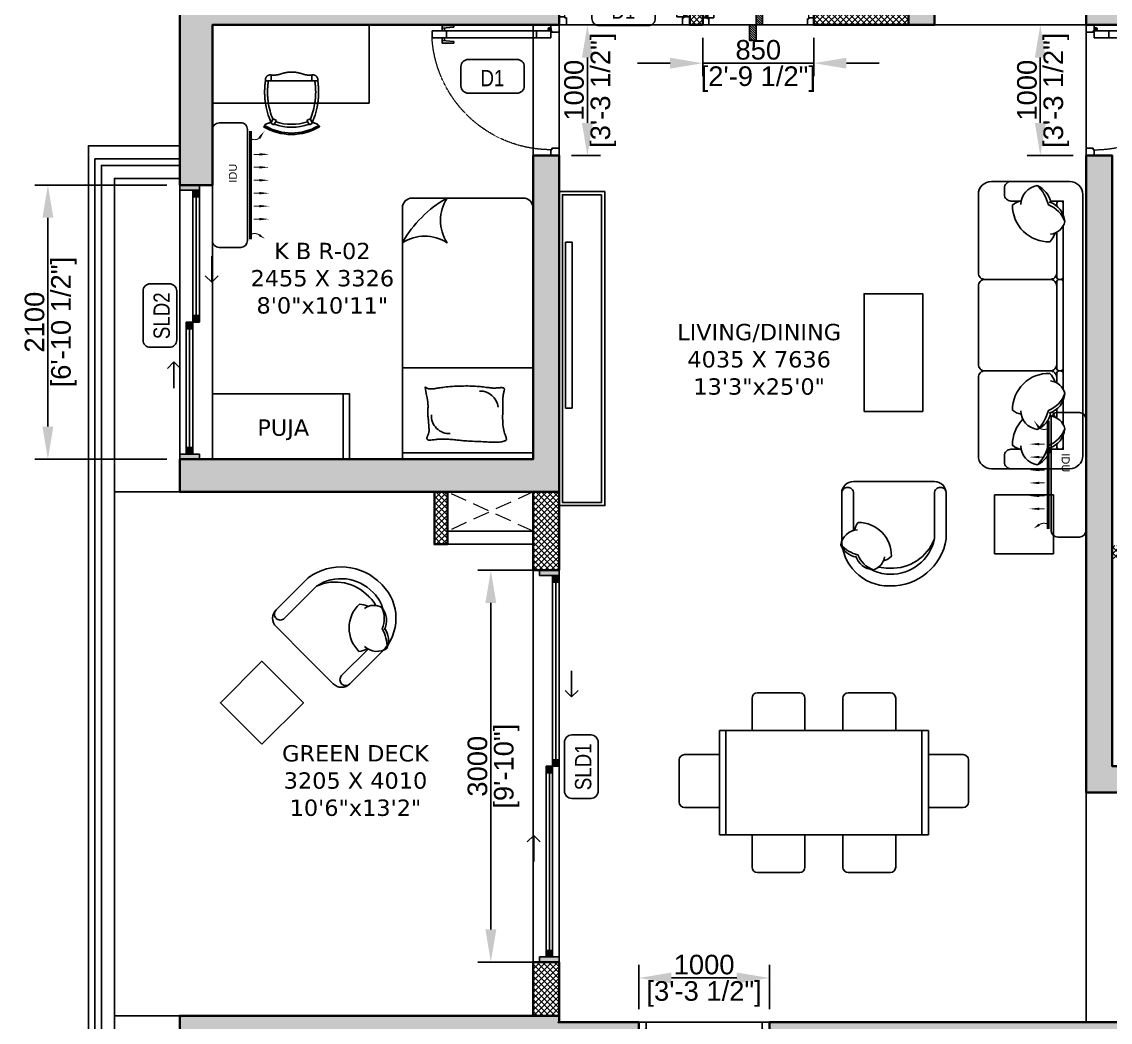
# Model space of a CAD drawing. Header units: millimetres. Extents: x 46985 to 60368, y 184712 to 204375.
# Drawn here: x 46985 to 55319, y 190136 to 197796 of the extents above; entities that cross this region are included whole.
import ezdxf
from ezdxf.enums import TextEntityAlignment as Align

# ---------------------------------------------------------------- set-up
doc = ezdxf.new("R2010")
doc.units = ezdxf.units.MM
for name, pattern in [('( Hidden )', [0.375, 0.25, -0.125]), ('3.5BHK EAST-UN-5$0$DASHED', [0.75, 0.5, -0.25]), ('3.5BHK EAST_UN-1$0$DASHED', [0.75, 0.5, -0.25]), ('3BHK  WEST_UN-2$0$2024-08-30_TOWER-C$0$HIDDEN', [9.525, 6.35, -3.175])]:
    doc.linetypes.add(name, pattern=pattern)
for name, color, linetype in [('A-1S Sofa', 253, 'Continuous'), ('A-3S Sofa', 253, 'Continuous'), ('A-AC', 252, 'Continuous'), ('A-Dimensions', 4, 'Continuous'), ('A-Dining Table', 253, 'Continuous'), ('A-Door', 11, 'Continuous'), ('A-Door Line', 8, 'Continuous'), ('A-Elevation 10', 8, 'Continuous'), ('A-Furniture', 8, 'Continuous'), ('A-Hatch', 252, 'Continuous'), ('A-Kids Bed', 253, 'Continuous'), ('A-Puja', 8, 'Continuous'), ('A-Railing', 6, 'Continuous'), ('A-Room Boundary', 44, 'Continuous'), ('A-Shaft Line', 253, 'Continuous'), ('A-Shaft Wall', 253, 'Continuous'), ('A-Sofa Center  Table', 253, 'Continuous'), ('A-Sofa Side Table', 253, 'Continuous'), ('A-Study Table', 253, 'Continuous'), ('A-Study Table Chair', 253, 'Continuous'), ('A-Text Main', 44, 'Continuous'), ('A-TV', 253, 'Continuous')]:
    doc.layers.add(name, color=color, linetype=linetype)
doc.layers.add('A-Wall', color=240, linetype='Continuous', lineweight=35)
doc.styles.add('2024-08-29_TOWER-A$0$simplex-0.8', font='simplex.shx', dxfattribs={"width": 0.8})
doc.styles.add('3.5BHK EAST_UN-1$0$grid_text', font='verdana.ttf')
doc.styles.add('3BHK  WEST_UN-2$0$AMISH', font='arial.ttf')
doc.styles.add('ARIAL', font='ARIALN.TTF')
doc.styles.add('S', font='arial.ttf', dxfattribs={"height": 150})
doc.dimstyles.new('DIMSMALL', dxfattribs={"dimtxt": 150, "dimasz": 250, "dimexe": 100, "dimexo": 100, "dimgap": 25, "dimtad": 1, "dimdec": 0, "dimzin": 0, "dimdsep": 46, "dimtxsty": 'S', "dimcen": 0, "dimdle": 100, "dimclrd": 8, "dimclre": 8, "dimclrt": 256, "dimazin": 0, "dimtfac": 1, "dimtdec": 0, "dimtix": 1, "dimtmove": 0, "dimatfit": 3, "dimldrblk": '12_DatumFilled', "dimfxl": 1, "dimtolj": 1, "dimtzin": 0, "dimlwd": -1, "dimlwe": -1, "dimarcsym": 0})

# ---------------------------------------------------------------- blocks, each defined once
blk = doc.blocks.new('3.5BHK EAST_UN-1$0$Door11')
at = {"layer": 'A-Door'}
for p, q in [((-991.7, 0), (-1050, 0)), ((-1050, 0), (-1050, -65.6)), ((-1050, -65.6), (-1003.4, -65.6)), ((-1003.4, -65.6), (-1003.4, -58.3)), ((-1003.4, -58.3), (-991.7, -58.3)), ((-991.7, -58.3), (-991.7, 0)), ((-104.9, -65.6), (-104.9, -1021.8)), ((-46.6, -65.6), (-104.9, -65.6)), ((-104.9, -65.6), (-104.9, -65.6)), ((-58.3, -58.3), (-58.3, 0)), ((-58.3, 0), (0, 0)), ((-46.6, -58.3), (-58.3, -58.3)), ((-17.5, -77.3), (-52.5, -77.3)), ((-46.6, -65.6), (-46.6, -58.3)), ((-46.6, -1021.8), (-46.6, -65.6)), ((0, -65.6), (-46.6, -65.6)), ((-35, -94.7), (-35, -59.8)), ((0, 0), (0, -65.6)), ((-104.9, -182.2), (-46.6, -182.2)), ((-145.8, -846.8), (-134.1, -846.8)), ((-145.8, -940.1), (-145.8, -846.8)), ((-134.1, -846.8), (-125.5, -940.1)), ((-17.5, -846.8), (-26.1, -940.1)), ((-5.8, -846.8), (-17.5, -846.8)), ((-5.8, -940.1), (-5.8, -846.8)), ((-145.8, -940.1), (-104.9, -940.1)), ((-127.1, -922.6), (-104.9, -922.6)), ((-104.9, -905.1), (-46.6, -905.1)), ((-24.5, -922.6), (-46.6, -922.6)), ((-5.8, -940.1), (-46.6, -940.1)), ((-104.9, -1021.8), (-46.6, -1021.8))]:
    blk.add_line(p, q, dxfattribs=at)
blk.add_circle((-35, -77.3), 11.7, dxfattribs=at)
at = {"layer": 'A-Door', "linetype": '3.5BHK EAST_UN-1$0$DASHED', "lineweight": 0}
blk.add_arc((-43.9, -64.2), 959.5, 180.08223, 266.3506, dxfattribs=at)
blk = doc.blocks.new('A$C436544ae')
at = {"layer": 'A-Door', "linetype": 'Continuous'}
for points in [[(-250, 2100), (-250, 2060), (-100, 2060), (-100, 2100)], [(-100, 2060), (-150, 2060), (-150, 2010), (-100, 2010)], [(-150, 1050), (-100, 1050), (-100, 1100), (-150, 1100)], [(-200, 1050), (-200, 1000), (-150, 1000), (-150, 1050)], [(-150, 40), (-150, 90), (-200, 90), (-200, 40)], [(-250, 40), (-250, 0), (-100, 0), (-100, 40)]]:
    blk.add_hatch(color=256, dxfattribs=at).paths.add_polyline_path(points)
for p, q in [((-250, 2100), (-100, 2100)), ((-250, 0), (-250, 2100)), ((-250, 2100), (-100, 2100)), ((-250, 2060), (-250, 2100)), ((-250, 2100), (-100, 2100)), ((-250, 2100), (-100, 2100)), ((-100, 2100), (0, 2100)), ((-100, 2100), (-100, 2060)), ((-100, 2100), (0, 2100)), ((0, 0), (0, 2100)), ((-100, 2060), (-250, 2060)), ((-150, 2010), (-150, 2060)), ((-150, 2060), (-100, 2060)), ((-100, 2010), (-150, 2010)), ((-125, 2010), (-125, 1100)), ((-100, 2060), (-100, 2010)), ((-5, 1555), (-5, 1355)), ((-5, 1355), (-55, 1405)), ((-5, 1355), (45, 1405)), ((-150, 1050), (-150, 1100)), ((-150, 1100), (-100, 1100)), ((-100, 1100), (-100, 1050)), ((-200, 1050), (-200, 1000)), ((-150, 1050), (-200, 1050)), ((-100, 1050), (-150, 1050)), ((-150, 1000), (-150, 1050)), ((-200, 1000), (-150, 1000)), ((-175, 90), (-175, 1000)), ((-295, 745), (-345, 695)), ((-295, 545), (-295, 745)), ((-295, 745), (-245, 695)), ((-150, 90), (-200, 90)), ((-200, 90), (-200, 40)), ((-150, 40), (-150, 90)), ((-250, 40), (-100, 40)), ((-250, 0), (-250, 40)), ((-250, 0), (-100, 0)), ((-100, 0), (-250, 0)), ((-250, 0), (-100, 0)), ((-250, 0), (-100, 0)), ((-200, 40), (-150, 40)), ((-100, 40), (-100, 0)), ((-100, 0), (0, 0)), ((-100, 0), (0, 0))]:
    blk.add_line(p, q, dxfattribs=at)
at = {"layer": 'A-Door', "linetype": 'Continuous', "flags": 128}
for points in [[(-125, 2010), (-125, 1100), (-150, 1100), (-150, 2010)], [(-100, 2010), (-100, 1100), (-125, 1100), (-125, 2010)], [(-175, 90), (-175, 1000), (-200, 1000), (-200, 90)], [(-150, 90), (-150, 1000), (-175, 1000), (-175, 90)]]:
    blk.add_lwpolyline(points, close=True, dxfattribs=at)
blk = doc.blocks.new('A$C8b2f540c')
at = {"layer": 'A-Door', "linetype": 'Continuous'}
for points in [[(50, 3000), (50, 2960), (200, 2960), (200, 3000)], [(200, 2960), (150, 2960), (150, 2910), (200, 2910)], [(150, 1500), (200, 1500), (200, 1550), (150, 1550)], [(100, 1500), (100, 1450), (150, 1450), (150, 1500)], [(150, 40), (150, 90), (100, 90), (100, 40)], [(50, 40), (50, 0), (200, 0), (200, 40)]]:
    blk.add_hatch(color=256, dxfattribs=at).paths.add_polyline_path(points)
for p, q in [((50, 3000), (0, 3000)), ((0, 0), (0, 3000)), ((50, 3000), (0, 3000)), ((200, 3000), (50, 3000)), ((50, 3000), (200, 3000)), ((50, 2960), (50, 3000)), ((200, 3000), (50, 3000)), ((200, 3000), (50, 3000)), ((200, 2960), (50, 2960)), ((150, 2910), (150, 2960)), ((150, 2960), (200, 2960)), ((200, 0), (200, 3000)), ((200, 3000), (200, 2960)), ((200, 2960), (200, 2910)), ((200, 2910), (150, 2910)), ((175, 2910), (175, 1550)), ((295, 2230), (295, 2030)), ((295, 2030), (245, 2080)), ((295, 2030), (345, 2080)), ((150, 1500), (150, 1550)), ((150, 1550), (200, 1550)), ((200, 1550), (200, 1500)), ((100, 1500), (100, 1450)), ((150, 1500), (100, 1500)), ((100, 1450), (150, 1450)), ((125, 90), (125, 1450)), ((200, 1500), (150, 1500)), ((150, 1450), (150, 1500)), ((5, 970), (-45, 920)), ((5, 770), (5, 970)), ((5, 970), (55, 920)), ((150, 90), (100, 90)), ((100, 90), (100, 40)), ((150, 40), (150, 90)), ((50, 0), (0, 0)), ((50, 0), (0, 0)), ((50, 40), (200, 40)), ((50, 0), (50, 40)), ((200, 0), (50, 0)), ((200, 0), (50, 0)), ((200, 0), (50, 0)), ((200, 0), (50, 0)), ((100, 40), (150, 40)), ((200, 40), (200, 0))]:
    blk.add_line(p, q, dxfattribs=at)
at = {"layer": 'A-Door', "linetype": 'Continuous', "flags": 128}
for points in [[(175, 2910), (175, 1550), (150, 1550), (150, 2910)], [(200, 2910), (200, 1550), (175, 1550), (175, 2910)], [(125, 90), (125, 1450), (100, 1450), (100, 90)], [(150, 90), (150, 1450), (125, 1450), (125, 90)]]:
    blk.add_lwpolyline(points, close=True, dxfattribs=at)
blk = doc.blocks.new('A$C81f2a20b')
at = {"layer": 'A-Dining Table', "linetype": 'Continuous'}
for p, q in [((290.6, 1087.3), (614.6, 1087.3)), ((1309.4, 1087.3), (985.4, 1087.3)), ((250.1, 800), (250.1, 1046.8)), ((655.1, 1046.8), (655.1, 800)), ((944.9, 1046.8), (944.9, 800)), ((1349.9, 800), (1349.9, 1046.8)), ((0, 0), (0, 800)), ((0, 800), (1600, 800)), ((50, 0), (50, 800)), ((1550, 0), (1550, 800)), ((1600, 800), (1600, 0)), ((0, 614.7), (-267.2, 614.7)), ((1600, 614.7), (1867.2, 614.7)), ((-307.7, 574.2), (-307.7, 250.2)), ((1907.7, 574.2), (1907.7, 250.2)), ((-267.2, 209.7), (0, 209.7)), ((1867.2, 209.7), (1600, 209.7)), ((1600, 0), (0, 0)), ((250.1, 0), (250.1, -246.8)), ((655.1, -246.8), (655.1, 0)), ((944.9, -246.8), (944.9, 0)), ((1349.9, 0), (1349.9, -246.8)), ((290.6, -287.3), (614.6, -287.3)), ((1309.4, -287.3), (985.4, -287.3))]:
    blk.add_line(p, q, dxfattribs=at)
for centre, start, end in [((290.6, 1046.8), 90, 180), ((614.6, 1046.8), 0, 90), ((985.4, 1046.8), 90, 180), ((1309.4, 1046.8), 0, 90), ((-267.2, 574.2), 90, 180), ((1867.2, 574.2), 0, 90), ((-267.2, 250.2), 180, 270), ((1867.2, 250.2), 270, 0), ((290.6, -246.8), 180, 270), ((614.6, -246.8), 270, 0), ((985.4, -246.8), 180, 270), ((1309.4, -246.8), 270, 0)]:
    blk.add_arc(centre, 40.5, start, end, dxfattribs=at)
blk = doc.blocks.new('3BHK  WEST_UN-3$0$A$Ce69b8bcf')
at = {"layer": 'A-1S Sofa'}
for points in [[(800.1, 434.8), (800.1, 90.2, -0.414214), (709.9, 0), (360.8, 0, -0.376272), (0.1, 430.3), (0.1, 434.8), (0.1, 439.3, -0.414214), (360.8, 800), (709.9, 800, -0.414214), (800.1, 709.8), (800.1, 434.8)], [(315.3, 807.4, 0.14773), (237.8, 675.6, 0.213343), (124.1, 559.4, 0.178662)], [(428.9, 678.2, 0.356772), (315.3, 807.4, 0.249542), (221.6, 690.3, -9.61688)], [(424, 709.8), (709.9, 709.8, 0.414214), (755, 754.9), (755, 754.9, 0.414214), (709.9, 800)], [(231.6, 693.8, 0.306663), (124.1, 559.4, 0.30633), (222.3, 471.5, -0.872847)], [(426.1, 700.9, -0.165541), (485.7, 673, -0.425989), (227.4, 419.8, -0.121523), (191.8, 479.9, 7.115464)], [(125.9, 573.6, 0.130591), (90.3, 439.3), (90.3, 434.8)], [(145.1, 516.2, 0.072384), (135.4, 439.3), (135.4, 434.8)], [(360.8, 90.2, -0.364589), (90.3, 430.3), (90.3, 434.8)], [(360.8, 90.2, -0.321599), (135.4, 430.3), (135.4, 434.8)], [(360.8, 90.2), (709.9, 90.2, -0.414214), (755, 45.1), (755, 45.1, -0.414214), (709.9, 0)]]:
    blk.add_lwpolyline(points, format="xyb", dxfattribs=at)
blk = doc.blocks.new('3.5BHK EAST-UN-5$0$2024-08-29_TOWER-B$0$BED')
blk.add_lwpolyline([(-319.5, -22, 0.292894), (-319.5, 319.5, 0.292894), (22, 319.5, -0.136668)], format="xyb", close=True)
blk = doc.blocks.new('3.5BHK EAST-UN-5$0$2024-08-29_TOWER-B$0$20240809-_SINGLE BED')
at = {"layer": 'A-Kids Bed'}
for p, q in [((50, -500), (50, 500)), ((700, 500), (700, -500)), ((2000, -425), (2000, 425)), ((1925, -500), (0, -500))]:
    blk.add_line(p, q, dxfattribs=at)
for points in [[(0, -500), (0, 500), (1925, 500)], [(553.7, 326.7), (549.4, 321.4), (546, 316.3), (543.4, 311.2), (541.4, 306.1), (540.1, 301.1), (539.2, 296.2), (538.7, 291.3), (538.5, 286.4), (538.4, 281.6), (538.5, 276.8), (538.8, 271.8), (539.2, 266.7), (539.8, 261.3), (540.6, 255.7), (541.5, 249.7), (542.5, 243.2), (543.7, 236.2), (545.1, 228.5), (546.5, 220.2), (548, 211.1), (549.5, 201), (551, 190), (552.5, 177.8), (553.9, 164.5), (555.3, 149.9), (556.5, 134.2), (557.7, 117.7), (558.7, 100.7), (559.6, 83.3), (560.3, 65.8), (560.8, 48.5), (561.2, 31.5), (561.4, 15.2), (561.3, -0.6), (561.1, -15.7), (560.7, -30.4), (560.2, -44.5), (559.4, -58.2), (558.5, -71.5), (557.5, -84.3), (556.3, -96.8), (555, -108.8), (553.6, -120.5), (552.2, -131.6), (550.9, -142.2), (549.6, -152.2), (548.5, -161.6), (547.5, -170.3), (546.8, -178.4), (546.2, -185.9), (545.8, -192.9), (545.7, -199.7), (545.7, -206.3), (545.8, -212.8), (546.2, -219.4), (546.6, -226.2), (547.2, -233.3), (547.8, -240.6), (548.3, -247.8), (548.7, -254.7), (548.7, -261.2), (548.3, -267), (547.3, -271.9), (545.7, -275.8), (543.4, -278.5), (540.5, -280), (536.9, -280.7), (532.7, -280.5), (528.1, -279.8), (523.1, -278.7), (517.8, -277.4), (512.2, -276), (506.3, -274.7), (500.3, -273.5), (494.2, -272.4), (487.9, -271.4), (481.5, -270.6), (475, -270), (468.5, -269.5), (461.9, -269.1), (455.2, -268.9), (448.4, -268.9), (441.1, -268.9), (433.3, -268.9), (424.6, -269), (414.9, -269), (404.1, -268.9), (391.9, -268.8), (378.1, -268.4), (363.1, -268), (347.2, -267.7), (330.6, -267.4), (313.8, -267.4), (297, -267.8), (280.5, -268.5), (264.6, -269.8), (249.7, -271.7), (235.8, -274.1), (223, -276.9), (211.1, -279.8), (200.3, -282.9), (190.5, -285.9), (181.8, -288.7), (174.2, -291.3), (167.7, -293.3), (162.1, -294.9), (157.4, -295.7), (153.5, -295.9), (150.1, -295.3), (147.3, -293.7), (144.7, -291.2), (142.5, -287.5), (140.3, -282.8), (138.3, -276.9), (136.5, -270), (134.9, -262.3), (133.5, -253.6), (132.3, -244.3), (131.4, -234.2), (130.9, -223.6), (130.6, -212.4), (130.7, -200.7), (130.9, -188.5), (131.4, -175.7), (132.1, -162.3), (132.8, -148.3), (133.6, -133.7), (134.4, -118.4), (135.2, -102.5), (135.9, -86.2), (136.7, -69.7), (137.4, -53.3), (138.2, -37.2), (139, -21.6), (139.8, -6.8), (140.6, 7), (141.5, 19.6), (142.4, 31.2), (143.4, 41.9), (144.4, 52), (145.4, 61.8), (146.5, 71.3), (147.5, 81), (148.6, 90.9), (149.7, 101.2), (150.7, 112), (151.7, 122.9), (152.6, 134), (153.4, 145.1), (154.1, 156), (154.6, 166.7), (155, 176.9), (155.2, 186.6), (155.1, 195.9), (154.9, 204.9), (154.6, 213.6), (154, 222.1), (153.3, 230.5), (152.4, 238.9), (151.5, 247.4), (150.3, 256.1), (149.2, 264.7), (148.2, 273.2), (147.4, 281.2), (146.9, 288.7), (146.9, 295.4), (147.5, 301.1), (148.8, 305.7), (150.8, 309), (153.6, 311.1), (156.9, 312.2), (160.7, 312.4), (164.8, 311.9), (169.2, 310.9), (173.7, 309.5), (178.1, 307.8), (182.4, 306.2), (186.7, 304.5), (190.8, 302.8), (194.9, 301.3), (198.9, 299.8), (203, 298.5), (207.1, 297.5), (211.2, 296.7), (215.3, 296.1), (219.6, 295.9), (224, 295.8), (228.6, 296), (233.4, 296.2), (238.4, 296.6), (243.7, 297.1), (249.4, 297.5), (255.3, 298), (261.6, 298.5), (268.1, 298.9), (274.8, 299.4), (281.6, 299.9), (288.5, 300.4), (295.4, 301), (302.3, 301.6), (309.1, 302.3), (315.9, 303), (322.6, 303.8), (329.3, 304.4), (336, 305), (342.7, 305.5), (349.5, 305.8), (356.3, 305.9), (363.2, 305.8), (370.2, 305.5), (377.3, 305.1), (384.4, 304.7), (391.5, 304.3), (398.7, 304.1), (406, 303.9), (413.3, 304), (420.7, 304.4), (429.2, 305.3), (439.6, 306.6), (452.8, 308.7), (469.9, 311.6), (491.8, 315.5), (519.4, 320.5), (553.7, 326.7)]]:
    blk.add_lwpolyline(points, dxfattribs=at)
for centre, radius, start, end in [((1925, 425), 75, 359.99998, 89.99998), ((335.1, 140), 138.7, 87.31907, 182.68089), ((381, -92.6), 141.8, 277.34131, 0.47004), ((1925, -425), 75, 270, 359.99998)]:
    blk.add_arc(centre, radius, start, end, dxfattribs=at)
at = {"layer": 'A-Kids Bed', "xscale": -1, "rotation": 179.9999771161146}
blk.add_blockref('3.5BHK EAST-UN-5$0$2024-08-29_TOWER-B$0$BED', (1978, 478), dxfattribs=at)
blk = doc.blocks.new('A$C9b4d8ff6')
at = {"layer": 'A-Door'}
for p, q in [((4.7, 761.1), (37.7, 761.1)), ((4.7, 761.1), (4.7, 685.5)), ((14.1, 685.5), (21.1, 761.1)), ((84.9, 827.1), (37.7, 827.1)), ((37.7, 827.1), (37.8, 53.1)), ((85, 53.1), (84.9, 827.1)), ((117.9, 761.1), (84.9, 761.1)), ((108.5, 685.5), (101.5, 761.1)), ((117.9, 761.1), (118, 685.5)), ((4.7, 685.5), (14.1, 685.5)), ((19.8, 746.9), (37.7, 746.9)), ((84.9, 732.7), (37.7, 732.7)), ((102.8, 746.9), (84.9, 746.9)), ((118, 685.5), (108.5, 685.5)), ((84.9, 147.5), (37.7, 147.5)), ((0, 0), (0, 53.1)), ((0, 53.1), (37.8, 53.1)), ((47.2, 0), (0, 0)), ((14.2, 62.5), (42.5, 62.5)), ((28.3, 76.7), (28.3, 48.4)), ((37.8, 53.1), (85, 53.1)), ((37.8, 53.1), (37.8, 47.2)), ((37.8, 47.2), (47.2, 47.2)), ((47.2, 47.2), (47.2, 0)), ((85, 53.1), (85, 53.1)), ((802.8, 47.2), (802.8, 0.1)), ((812.2, 47.2), (802.8, 47.2)), ((802.8, 0.1), (850, 0.1)), ((850, 53.2), (812.2, 53.1)), ((812.2, 53.1), (812.2, 47.2)), ((850, 0.1), (850, 53.2))]:
    blk.add_line(p, q, dxfattribs=at)
blk.add_circle((28.3, 62.5), 9.44, dxfattribs=at)
at = {"layer": 'A-Door', "linetype": '3.5BHK EAST-UN-5$0$DASHED', "lineweight": 0}
blk.add_arc((35.5, 52), 776.7, 0.0858, 86.35417, dxfattribs=at)
blk = doc.blocks.new('2024-08-29_TOWER-A$0$WNTG')
at = {"layer": 'A-Text Main'}
blk.add_lwpolyline([(-187.8, 246.2), (187.8, 246.2, -0.414214), (242.8, 191.2), (242.8, 43.3, -0.414214), (187.8, -11.7), (-187.8, -11.7, -0.414214), (-242.8, 43.3), (-242.8, 191.2, -0.414214)], format="xyb", close=True, dxfattribs=at)
at = {"layer": 'A-Text Main', "style": '2024-08-29_TOWER-A$0$simplex-0.8', "width": 0.8}
blk.add_attdef('WNTG', text='', height=150, dxfattribs=at).set_placement((-1.6, 43), align=Align.CENTER)
blk = doc.blocks.new('TILE DROP')
at = {"layer": 'A-Door Line'}
h = blk.add_hatch(dxfattribs=at)
h.set_pattern_fill('ANSI31', color=8, scale=0.1)
h.set_pattern_definition([(45, (-18.584744, -6.592634), (-0.008838835, 0.008838835), [])])
h.paths.add_polyline_path([(0, 0.05), (-0.12, 0.05), (-0.12, 0), (0, 0)])
h.paths.add_polyline_path([(0.12, -0.05), (0.12, 0), (0, 0), (0, -0.05)])
at = {"layer": 'A-Door Line', "color": 8}
for points in [[(-0.12, 0), (-0.12, 0.05), (0, 0.05), (0, 0)], [(0, -0.05), (0, 0), (0.12, 0), (0.12, -0.05)]]:
    blk.add_lwpolyline(points, close=True, dxfattribs=at)
blk = doc.blocks.new('3.5BHK EAST_UN-1$0$A$Cb1453656')
at = {"layer": 'A-3S Sofa'}
for points in [[(2200, 700, 0.414214), (2100, 800), (1500, 800, 0.414214), (1450, 750, 0.414214), (1400, 800), (800, 800, 0.414214), (750, 750, 0.414214), (700, 800), (100, 800, 0.414214), (0, 700), (0, 100, 0.414214), (100, 0), (2100, 0, 0.414214), (2200, 100)], [(770, 150), (1430, 150, 0.414214), (1450, 170), (1450, 180, 0.414214), (1430, 200), (770, 200, 0.414214), (750, 180), (750, 170, 0.414214)]]:
    blk.add_lwpolyline(points, format="xyb", close=True, dxfattribs=at)
for points in [[(700, 200, 0.414214), (750, 250), (750, 750, 0.414214)], [(1500, 200, -0.414214), (1450, 250), (1450, 750, -0.414214)], [(150, 472.5), (150, 550, 0.414214), (100, 600), (50, 600, 0.414214), (0, 550)], [(2200, 550, 0.414214), (2150, 600), (2100, 600, 0.414214), (2050, 550), (2050, 472.5)], [(149.9, 472.5, -0.165541), (180.8, 538.6, -0.200231), (379.3, 458.1, -0.121523)], [(419.2, 472.5, -0.165541), (450.2, 538.6, -0.425989), (731, 252.1, -0.121523), (664.3, 212.7, 7.115464)], [(2050.1, 472.5, 0.165541), (2019.2, 538.6, 0.425989), (1738.4, 252.1, 0.121523), (1805, 212.7, -7.115464)], [(175.1, 475.6, 0.356772), (31.8, 349.5, 0.249542), (161.6, 245.7, -9.61688)], [(444.4, 475.6, 0.356772), (301.2, 349.5, 0.249542), (431, 245.7, -9.61688)], [(2024.9, 475.6, -0.356772), (2168.2, 349.5, -0.249542), (2038.4, 245.7, 9.61688)], [(31.8, 349.5, 0.14773), (178, 263.6, 0.213343), (306.9, 137.6, 0.178662)], [(301.2, 349.5, 0.14773), (447.3, 263.6, 0.213343), (576.2, 137.6, 0.178662)], [(2168.2, 349.5, -0.14773), (2022, 263.6, -0.213343), (1893.1, 137.6, -0.178662)], [(157.8, 256.7, 0.306663), (306.9, 137.6, 0.30633), (404.3, 246.4, -0.872847)], [(427.1, 256.7, 0.306663), (576.2, 137.6, 0.30633), (673.7, 246.4, -0.872847)], [(2042.2, 256.7, -0.306663), (1893.1, 137.6, -0.30633), (1795.7, 246.4, 0.872847)], [(255.2, 150), (150, 150), (150, 248.3, 0.414214)], [(188.2, 200), (170, 200, 0.414214), (150, 180), (150, 170, 0.414214), (170, 150)], [(457.5, 200), (388.7, 200, 0.414214)], [(436.9, 232.2, -0.071865), (395, 212.7, 7.115464)], [(607.7, 150), (730, 150, 0.414214), (750, 170), (750, 180, 0.414214), (730, 200), (658.1, 200, 0.414214)], [(800, 200, -0.414214), (750, 250)], [(1400, 200, 0.414214), (1450, 250)], [(1861.6, 150), (1470, 150, -0.414214), (1450, 170), (1450, 180, -0.414214), (1470, 200), (1811.3, 200, -0.414214)], [(2011.8, 200), (2030, 200, -0.414214), (2050, 180), (2050, 170, -0.414214), (2030, 150)]]:
    blk.add_lwpolyline(points, format="xyb", dxfattribs=at)
for points in [[(2050, 248.3), (2050, 150), (1944.8, 150)], [(524.5, 150), (338.4, 150)], [(1861.6, 150), (607.7, 150)]]:
    blk.add_lwpolyline(points, dxfattribs=at)
blk = doc.blocks.new('A$C0c66614e')
at = {"layer": 'A-Sofa Center  Table', "linetype": 'Continuous'}
blk.add_lwpolyline([(0, 0), (450, 0), (450, 450), (0, 450)], close=True, dxfattribs=at)
blk = doc.blocks.new('3BHK  WEST_UN-2$0$WALL MOUNTED SPLIT AC')
at = {"layer": 'A-AC'}
for p, q in [((18067.15, -8077.46), (18073.71, -8077.46)), ((18064.01, -8112.84, 0), (18064, -8079.99, 0)), ((18064.41, -8112.84, 0), (18064.41, -8079.99, 0)), ((18065.12, -8113.34), (18065.11, -8079.5)), ((18075.75, -8079.5), (18075.75, -8113.29)), ((18073.72, -8115.33), (18067.16, -8115.38))]:
    blk.add_line(p, q, dxfattribs=at)
at = {"layer": 'A-AC', "elevation": 0}
for points in [[(18059.86, -8080.11, 0, 0.75, 0), (18061.51, -8081.22, 0.75, 0.75, 0)], [(18058.43, -8086.05, 0, 0.75, 0), (18061.52, -8086.05, 0.75, 0.75, 0)], [(18058.44, -8089.99, 0, 0.75, 0), (18061.52, -8089.99, 0.75, 0.75, 0)], [(18058.44, -8093.93, 0, 0.75, 0), (18061.52, -8093.93, 0.75, 0.75, 0)], [(18058.44, -8097.86, 0, 0.75, 0), (18061.52, -8097.86, 0.75, 0.75, 0)], [(18058.44, -8101.8, 0, 0.75, 0), (18061.52, -8101.8, 0.75, 0.75, 0)], [(18058.44, -8105.74, 0, 0.75, 0), (18061.52, -8105.74, 0.75, 0.75, 0)], [(18059.87, -8112.95, 0, 0.75, 0), (18061.51, -8110.65, 0.75, 0.75, 0)]]:
    blk.add_lwpolyline(points, format="xyseb", dxfattribs=at)
at = {"layer": 'A-AC', "const_width": 0.3, "elevation": 0}
for points in [[(18061.51, -8081.22, 0.246742), (18063.87, -8081.49, -4.761831)], [(18061.51, -8110.65, -0.246742), (18063.87, -8110.38, 4.761831)]]:
    blk.add_lwpolyline(points, format="xyb", dxfattribs=at)
for points in [[(18061.52, -8086.05), (18063.17, -8086.05)], [(18061.52, -8089.99), (18063.17, -8089.99)], [(18061.52, -8093.93), (18063.17, -8093.93)], [(18061.52, -8097.86), (18063.17, -8097.86)], [(18061.52, -8101.8), (18063.17, -8101.8)], [(18061.52, -8105.74), (18063.17, -8105.74)]]:
    blk.add_lwpolyline(points, dxfattribs=at)
at = {"layer": 'A-AC'}
for centre, start, end in [((18067.15, -8079.5), 90.0082, 180.0082), ((18073.71, -8079.5), 0.0078, 90.0078), ((18067.16, -8113.34), 180.0082, 270.0082), ((18073.71, -8113.29), 270.0078, 0.0078)]:
    blk.add_arc(centre, 2.04, start, end, dxfattribs=at)
at = {"layer": 'A-AC', "style": '3BHK  WEST_UN-2$0$AMISH'}
blk.add_attdef('IDU', text='', height=2.4, rotation=90.0082, dxfattribs=at).set_placement((18070, -8096.33, 0), align=Align.MIDDLE_CENTER)
blk = doc.blocks.new('*U66')
at = {"layer": 'A-Sofa Center  Table', "linetype": 'Continuous'}
blk.add_lwpolyline([(0, 0), (0, 900), (450, 900), (450, 0)], close=True, dxfattribs=at)
blk = doc.blocks.new('3.5BHK EAST-UN-5$0$2024-08-29_TOWER-A$0$TV FG')
at = {"layer": 'A-TV'}
blk.add_lwpolyline([(-635, -25), (635, -25), (635, -75), (-635, -75)], close=True, dxfattribs=at)
blk = doc.blocks.new('3BHK  WEST_UN-2$0$2024-08-30_TOWER-C$0$STUDY TABLE CHAIR')
at = {"layer": 'A-Study Table Chair', "linetype": '3BHK  WEST_UN-2$0$2024-08-30_TOWER-C$0$HIDDEN', "ltscale": 0.1}
for p, q in [((-0.1555, 0.4111), (-0.1555, 0.4556)), ((0.1556, 0.4111), (0.1556, 0.4556)), ((-0.1999, 0.4111), (-0.1555, 0.4111)), ((-0.1555, 0.4111), (0.1556, 0.4111)), ((0.2001, 0.4111), (0.1556, 0.4111))]:
    blk.add_line(p, q, dxfattribs=at)
at = {"layer": 'A-Study Table Chair'}
for p, q in [((-0.1407, 0.1205), (-0.1601, 0.0868)), ((-0.1601, 0.0868), (-0.1361, 0.0729)), ((-0.1407, 0.1205), (-0.1166, 0.1066)), ((-0.1166, 0.1066), (-0.1361, 0.0729)), ((0.1408, 0.1205), (0.1168, 0.1066)), ((0.1168, 0.1066), (0.1362, 0.0729)), ((0.1603, 0.0868), (0.1362, 0.0729)), ((0.1408, 0.1205), (0.1603, 0.0868)), ((0.2129, 0.0621), (0.2143, 0.0597))]:
    blk.add_line(p, q, dxfattribs=at)
at = {"layer": 'A-Study Table Chair', "linetype": '3BHK  WEST_UN-2$0$2024-08-30_TOWER-C$0$HIDDEN', "ltscale": 0.1}
for centre, radius, start, end in [((-0.1629, 0.4185), 0.0378, 78.65826, 191.34174), ((-0.1365, 0.6309), 0.1764, 263.83118, 285.69613), ((0.0001, 0.2324), 0.2454, 68.7607, 111.2393), ((0.1367, 0.6309), 0.1764, 254.30389, 276.16882), ((0.1631, 0.4185), 0.0378, 348.65827, 101.34173), ((0.3729, 0.325), 0.5793, 171.44618, 187.59778), ((0.3729, 0.325), 0.557, 171.10222, 187.90279), ((-0.3726, 0.325), 0.557, 352.09721, 8.89778), ((-0.3726, 0.325), 0.5793, 352.40222, 8.55382)]:
    blk.add_arc(centre, radius, start, end, dxfattribs=at)
at = {"layer": 'A-Study Table Chair'}
for centre, radius, start, end in [((0.3729, 0.325), 0.5793, 187.59778, 203.74938), ((0.3729, 0.325), 0.557, 187.90279, 202.05474), ((-0.3726, 0.325), 0.557, 337.94527, 352.09721), ((-0.3726, 0.325), 0.5793, 336.25061, 352.40222), ((0.0001, 0.4667), 0.3889, 251.71697, 288.28304), ((-0.2058, 0.0575), 0.00864, 63.53611, 166.16537), ((0, 0.4148), 0.4148, 238.90203, 301.11962), ((0, 0.4148), 0.4037, 239.97468, 300.02535), ((0.0001, 0.4667), 0.4111, 251.07534, 288.92467), ((0.2058, 0.0581), 0.00814, 29.30106, 117.80565)]:
    blk.add_arc(centre, radius, start, end, dxfattribs=at)
for points, knots in [([(-0.2102, 0.0649), (-0.2048, 0.0722), (-0.1961, 0.0837), (-0.179, 0.0843), (-0.1605, 0.0918), (-0.1515, 0.1042), (-0.1443, 0.1142)], [0, 0, 0, 0, 1.141957, 1.816294, 2.20041, 3.805403, 3.805403, 3.805403, 3.805403]), ([(0.21, 0.0651), (0.2047, 0.0722), (0.1963, 0.0837), (0.1793, 0.0842), (0.1608, 0.0918), (0.1519, 0.1042), (0.1446, 0.1142)], [0, 0, 0, 0, 1.119264, 1.793601, 2.177718, 3.782711, 3.782711, 3.782711, 3.782711])]:
    blk.add_open_spline(points, degree=3, knots=knots, dxfattribs=at)
blk = doc.blocks.new('Unit-1')
at = {"layer": 'A-Hatch', "linetype": 'Continuous'}
h = blk.add_hatch(color=256, dxfattribs=at)
h.dxf.hatch_style = 1
h.paths.add_polyline_path([(-7145, 15335.7), (-6895, 15335.7), (-6895, 16800.1), (-8999.8, 16800.1), (-8999.8, 16550.3), (-7145, 16550.1)])
h.paths.add_polyline_path([(-10800, 15796), (-10800, 12295), (-8145, 12295), (-8145, 12045.7), (-10800, 12045.7), (-10800, 10820), (-11050, 10820), (-11050, 15796)])
h.paths.add_polyline_path([(-5470, 12045.7), (-5270, 12045.7), (-5270, 16550.1), (-4400.1, 16550.1), (-4400.1, 16800.1), (-5470, 16800.1)])
h.paths.add_polyline_path([(-250, 16550.1), (-1050.1, 16550.1), (-1050.1, 16800.1), (0, 16800.1), (0, 16550.1), (0, 13495), (-250, 13495)])
h.paths.add_polyline_path([(-4110, 12295), (-4110, 12045.7), (-250, 12045.7), (-250, 11295.1), (0, 11295.1), (0, 12295)])
h.paths.add_polyline_path([(-3910, 8082.6), (-3910, 6370), (-1440, 6370), (-1440, 6420), (-1240, 6420), (-1240, 6370), (0, 6370), (0, 0), (-250, 0), (-250, 6170), (-4110, 6170), (-4110, 11045.7), (-3910, 11045.7)])
h.paths.add_polyline_path([(-250, 10395.1), (0, 10395.1), (0, 8985.1), (-250, 8985.1)])
h.paths.add_polyline_path([(-3740, 4410), (-6535, 4410), (-6535, 4210), (-3940, 4210), (-3940, 250), (-4840, 250), (-4840, 0), (-3240, 0), (-3240, 250), (-3740, 250)])
h.paths.add_polyline_path([(-7535, 4210), (-8145, 4210), (-10800, 4210), (-10800, 3620.1), (-11050, 3620.1), (-11050.1, 4460.1), (-8145, 4460), (-8145, 4410), (-8150, 4410), (-7535, 4410)])
h.paths.add_polyline_path([(-10800.1, 1820.1), (-10800, 250), (-6535, 250), (-6535, 2135), (-6335, 2135), (-6335, 250), (-5590, 250), (-5590, 0), (-10800, 0), (-11050, 0), (-11050, 250), (-11050.1, 1820.1)])
h = blk.add_hatch(dxfattribs=at)
h.set_pattern_fill('ANSI37', color=256, scale=10)
h.paths.add_polyline_path([(-5470, 15585.7), (-6145, 15585.7), (-6145, 15335.7), (-5470, 15335.7)])
h.paths.add_polyline_path([(-7145, 15335.7), (-7145, 12045.7), (-7045, 12045.7), (-7045, 15335.7)])
h.paths.add_polyline_path([(-2160, 7960), (-2160, 8060), (0, 8060), (0, 7960)])
h.paths.add_polyline_path([(-3910, 8060), (-3010, 8060), (-3010, 7960), (-3910, 7960)])
h.paths.add_polyline_path([(-1440, 7960), (-1240, 7960), (-1240, 7170.4), (-1440, 7170.4)])
h.paths.add_polyline_path([(-2240, 1780), (-1490, 1780), (-1490, 1980), (-2240, 1980)])
h.paths.add_polyline_path([(-490, 1980), (-250, 1980), (-250, 1780), (-490, 1780)])
h.paths.add_polyline_path([(-3740, 1979.9), (-3240, 1979.9), (-3240, 1780), (-3740, 1780)])
h.paths.add_polyline_path([(-4840, 2134.9), (-3940, 2134.9), (-3940, 2035), (-4840, 2035)])
h.paths.add_polyline_path([(-6335, 2135), (-5690, 2135), (-5690, 2035), (-6335, 2035)])
h.paths.add_polyline_path([(-8345, 4870.1), (-8145, 4870.1), (-8145, 4460), (-8345, 4460)])
h.paths.add_polyline_path([(-8345, 8470), (-8145, 8470), (-8145, 7870.1), (-8345, 7870.1)])
h.paths.add_polyline_path([(-9100, 8470), (-9000, 8470), (-9000, 8070), (-9100, 8070)])
h = blk.add_hatch(dxfattribs=at)
h.set_pattern_fill('ANSI37', color=256, scale=10)
h.paths.add_polyline_path([(-5470, 12145.7), (-6195, 12145.7), (-6195, 12045.7), (-5470, 12045.7)])
h = blk.add_hatch(color=256, dxfattribs=at)
h.dxf.hatch_style = 1
h.paths.add_polyline_path([(-8145, 8470), (-8145, 11045.7), (-8345, 11045.7), (-8345, 8720), (-11050, 8720), (-11050, 8470)])
at = {"layer": 'A-Door Line'}
blk.add_line((-7045, 12045.7), (-6195, 12045.7), dxfattribs=at)
at = {"layer": 'A-Door Line', "linetype": 'Continuous'}
for points in [[(-8145, 12045.7), (-7145, 12045.7)], [(-8145, 12045.7), (-8145, 11045.7)], [(-4110, 12045.8), (-4110, 11045.7)], [(-7535, 4410), (-6535, 4410)]]:
    blk.add_lwpolyline(points, dxfattribs=at)
at = {"layer": 'A-Elevation 10'}
for points in [[(-11750, 1500.1), (-11750, 11120.1), (-11050, 11120.1), (-11050, 10870.1), (-11550, 10870.1), (-11550, 1750.1), (-11050, 1750.1), (-11050, 1500.1), (-11750, 1500.1)], [(-11050, 4460), (-11550, 4460), (-11550, 8470), (-11050, 8470)]]:
    blk.add_lwpolyline(points, dxfattribs=at)
at = {"layer": 'A-Furniture', "ltscale": 600}
for points in [[(-7795.4, 10770.5), (-7795, 8365), (-8145, 8365), (-8145, 10770.5)], [(-7820.4, 10745.5), (-7820, 8390), (-8120, 8390), (-8120.4, 10745.5)]]:
    blk.add_lwpolyline(points, close=True, dxfattribs=at)
at = {"layer": 'A-Puja', "ltscale": 600}
blk.add_lwpolyline([(-9800, 9220), (-10800, 9220)], dxfattribs=at)
blk.add_lwpolyline([(-9800, 9220), (-9750, 9220), (-9750, 8720), (-9800, 8720)], close=True, dxfattribs=at)
at = {"layer": 'A-Railing'}
blk.add_lwpolyline([(-11650, 1650.1), (-11650, 10970.1), (-11050, 10970.1), (-11050, 11020.1), (-11700, 11020.1), (-11700, 1600.1), (-11050, 1600.1), (-11050, 1650.1), (-11650, 1650.1)], dxfattribs=at)
at = {"layer": 'A-Room Boundary', "linetype": 'Continuous'}
for points in [[(-8345, 12045.7), (-10800, 12045.7), (-10800, 8720), (-8345, 8720)], [(-8145, 4410), (-4110, 4410), (-4110, 12045.7), (-8145, 12045.7)], [(-8145, 4410), (-4110, 4410), (-4110, 12045.7), (-8145, 12045.7)], [(-11550, 4460), (-8345, 4460), (-8345, 8470), (-11550, 8470)]]:
    blk.add_lwpolyline(points, close=True, dxfattribs=at)
at = {"layer": 'A-Shaft Line', "linetype": '( Hidden )', "lineweight": 0, "ltscale": 500}
for points in [[(-8345, 8470), (-9000, 8170)], [(-8345, 8170), (-9000, 8470)]]:
    blk.add_lwpolyline(points, dxfattribs=at)
at = {"layer": 'A-Shaft Wall', "linetype": 'Continuous'}
for p, q in [((-9000, 8170), (-8345, 8170)), ((-9000, 8070), (-8345, 8070))]:
    blk.add_line(p, q, dxfattribs=at)
at = {"layer": 'A-Study Table', "ltscale": 600}
blk.add_lwpolyline([(-9600, 11445.7), (-9600, 12045.7), (-10800, 12045.7), (-10800, 11445.7)], close=True, dxfattribs=at)
at = {"layer": 'A-Wall'}
for points in [[(-5470, 12045.7), (-5270, 12045.7), (-5270, 16550.1), (-4400.1, 16550.1), (-4400.1, 16800.1), (-5470, 16800.1)], [(-10800, 15796), (-10800, 12295), (-8145, 12295), (-8145, 12045.7), (-10800, 12045.7), (-10800, 10820), (-11050, 10820), (-11050, 15796)], [(-7145, 15335.7), (-7145, 12045.7), (-7045, 12045.7), (-7045, 15335.7)], [(-4110, 12295), (-4110, 12045.7), (-250, 12045.7), (-250, 11295.1), (0, 11295.1), (0, 12295)], [(-5470, 12145.7), (-6195, 12145.7), (-6195, 12045.7), (-5470, 12045.7)], [(-8145, 8470), (-8145, 11045.7), (-8345, 11045.7), (-8345, 8720), (-11050, 8720), (-11050, 8470)], [(-9100, 8470), (-9000, 8470), (-9000, 8070), (-9100, 8070)], [(-8345, 8470), (-8145, 8470), (-8145, 7870.1), (-8345, 7870.1)], [(-8345, 4870.1), (-8145, 4870.1), (-8145, 4460), (-8345, 4460)], [(-7535, 4210), (-8145, 4210), (-10800, 4210), (-10800, 3620.1), (-11050, 3620.1), (-11050.1, 4460.1), (-8145, 4460), (-8145, 4410), (-8150, 4410), (-7535, 4410)], [(-3740, 4410), (-6535, 4410), (-6535, 4210), (-3940, 4210), (-3940, 250), (-4840, 250), (-4840, 0), (-3240, 0), (-3240, 250), (-3740, 250)]]:
    blk.add_lwpolyline(points, close=True, dxfattribs=at)
blk.add_lwpolyline([(-3910, 8082.6), (-3910, 6370), (-1440, 6370), (-1440, 6420), (-1240, 6420), (-1240, 6370), (0, 6370), (0, 0), (-250, 0), (-250, 6170), (-4110, 6170), (-4110, 11045.7), (-3910, 11045.7), (-3910, 8082.6)], dxfattribs=at)
at = {"layer": 'A-1S Sofa', "ltscale": 600}
for p, rotation in [((-5181.3, 7750.3), 90), ((-9810.5, 8068.4), 224.999999925388)]:
    blk.add_blockref('3BHK  WEST_UN-3$0$A$Ce69b8bcf', p, dxfattribs=dict(at, rotation=rotation))
at = {"layer": 'A-3S Sofa', "ltscale": 600, "rotation": 89.99999999999999}
blk.add_blockref('3.5BHK EAST_UN-1$0$A$Cb1453656', (-4135, 8647.1), dxfattribs=at)
at = {"layer": 'A-AC'}
ref = blk.add_blockref('3BHK  WEST_UN-2$0$WALL MOUNTED SPLIT AC', (444206.8, -192984.8), dxfattribs=dict(at, xscale=25.17221723757713, yscale=25.17221723757713, zscale=25.17221723757713, rotation=180))
ref.add_attrib('IDU', 'IDU', dxfattribs={"layer": 'A-Furniture', "height": 60.41, "rotation": 90.00823, "style": '3BHK  WEST_UN-2$0$AMISH'}).set_placement((-10643.8, 10910.6, 0), align=Align.MIDDLE_CENTER)
ref = blk.add_blockref('3BHK  WEST_UN-2$0$WALL MOUNTED SPLIT AC', (-459116.7, -195203.2), dxfattribs=dict(at, xscale=-25.17221723757713, yscale=25.17221723757713, zscale=25.17221723757713, rotation=180))
ref.add_attrib('IDU', 'IDU', dxfattribs={"layer": 'A-Furniture', "height": 60.41, "rotation": 269.99177, "style": '3BHK  WEST_UN-2$0$AMISH'}).set_placement((-4266.1, 8693.3, 0), align=Align.MIDDLE_CENTER)
at = {"layer": 'A-Dining Table', "linetype": 'Continuous'}
blk.add_blockref('A$C81f2a20b', (-6917.7, 5844.1), dxfattribs=at)
at = {"layer": 'A-Door'}
for p, xscale, yscale, zscale, rotation in [((-7145, 12045.7), -0.9523809523809259, 0.9523809523809259, 0.9523809523809259, 180), ((-8145, 12045.7), -0.9523809523809259, 0.9523809523809259, 0.9523809523809259, 270), ((-4110, 12045.7), 0.9523809523809337, 0.9523809523809337, 0.9523809523809337, 90)]:
    blk.add_blockref('3.5BHK EAST_UN-1$0$Door11', p, dxfattribs=dict(at, xscale=xscale, yscale=yscale, zscale=zscale, rotation=rotation))
at = {"layer": 'A-Door', "linetype": 'Continuous'}
for name, p in [('A$C9b4d8ff6', (-7045, 12045.7)), ('A$C8b2f540c', (-8345, 4870.1))]:
    blk.add_blockref(name, p, dxfattribs=at)
at = {"layer": 'A-Door'}
blk.add_blockref('A$C436544ae', (-10800, 8720), dxfattribs=at)
at = {"layer": 'A-Door', "xscale": 0.9523809523809259, "yscale": 0.9523809523809259, "zscale": 0.9523809523809259}
blk.add_blockref('3.5BHK EAST_UN-1$0$Door11', (-6535, 4410), dxfattribs=at)
at = {"layer": 'A-Door Line', "color": 8, "xscale": 1000.000000000004, "yscale": 1000.000000000004, "zscale": 1000.000000000004, "rotation": 90}
blk.add_blockref('TILE DROP', (-6636.6, 12045.7), dxfattribs=at)
at = {"layer": 'A-Kids Bed', "ltscale": 600, "rotation": 89.99997862594071}
blk.add_blockref('3.5BHK EAST-UN-5$0$2024-08-29_TOWER-B$0$20240809-_SINGLE BED', (-8845, 8720), dxfattribs=at)
at = {"layer": 'A-Sofa Center  Table', "linetype": 'Continuous'}
blk.add_blockref('*U66', (-5810.4, 9087.1), dxfattribs=at)
at = {"layer": 'A-Sofa Center  Table', "linetype": 'Continuous', "rotation": 45.00000000030663}
blk.add_blockref('A$C0c66614e', (-10421.1, 6538), dxfattribs=at)
at = {"layer": 'A-Sofa Side Table', "linetype": 'Continuous'}
blk.add_blockref('A$C0c66614e', (-4810, 7997.1), dxfattribs=at)
at = {"layer": 'A-Study Table Chair', "ltscale": 600, "xscale": -1000, "yscale": 1000, "zscale": 1000}
blk.add_blockref('3BHK  WEST_UN-2$0$2024-08-30_TOWER-C$0$STUDY TABLE CHAIR', (-10193.4, 11207), dxfattribs=at)
at = {"layer": 'A-Text Main'}
ref = blk.add_blockref('2024-08-29_TOWER-A$0$WNTG', (-7651.4, 12286.4), dxfattribs=dict(at, xscale=-1, rotation=180))
ref.add_attrib('WNTG', 'D1', dxfattribs={"height": 125, "style": 'ARIAL'}).set_placement((-7653, 12092.9), align=Align.CENTER)
ref = blk.add_blockref('2024-08-29_TOWER-A$0$WNTG', (-8654.3, 11769.6), dxfattribs=dict(at, xscale=-1, rotation=180))
ref.add_attrib('WNTG', 'D1', dxfattribs={"height": 125, "style": 'ARIAL'}).set_placement((-8655.9, 11576.1), align=Align.CENTER)
ref = blk.add_blockref('2024-08-29_TOWER-A$0$WNTG', (-11319.6, 9820.6), dxfattribs=dict(at, xscale=-1, rotation=270))
ref.add_attrib('WNTG', 'SLD2', dxfattribs={"height": 125, "rotation": 90, "style": 'ARIAL'}).set_placement((-11126.2, 9819), align=Align.CENTER)
ref = blk.add_blockref('2024-08-29_TOWER-A$0$WNTG', (-8092.1, 6367), dxfattribs=dict(at, xscale=-1, rotation=270))
ref.add_attrib('WNTG', 'SLD1', dxfattribs={"height": 125, "rotation": 90, "style": 'ARIAL'}).set_placement((-7898.6, 6365.4), align=Align.CENTER)
at = {"layer": 'A-TV', "ltscale": 600, "rotation": 90}
blk.add_blockref('3.5BHK EAST-UN-5$0$2024-08-29_TOWER-A$0$TV FG', (-8120.3, 9746.8), dxfattribs=at)
at = {"layer": 'A-Text Main', "linetype": 'Continuous', "insert": (-9958.3, 10105.5), "char_height": 125, "attachment_point": 5, "style": '3.5BHK EAST_UN-1$0$grid_text'}
blk.add_mtext('K B R-02\\P2455 X 3326\\P8\'0"x10\'11"', dxfattribs=at)
at = {"layer": 'A-Text Main', "linetype": 'Continuous', "char_height": 125, "attachment_point": 5, "style": '3.5BHK EAST_UN-1$0$grid_text'}
for s, insert, width in [('LIVING/DINING\\P4035 X 7636\\P13\'3"x25\'0"', (-6613.4, 9484.6), 1167.553), ('PUJA', (-10257.7, 8946.1), 424.269), ('GREEN DECK\\P3205 X 4010\\P10\'6"x13\'2"', (-9704.5, 6259.5), 1167.553)]:
    blk.add_mtext(s, dxfattribs=dict(at, insert=insert, width=width))
blk = doc.blocks.new('*D40')
at = {"layer": 'A-Dimensions', "color": 8, "transparency": 16777216}
for p, q in [((51709.4, 190236.4), (51709.4, 190575.3)), ((52709.4, 190236.4), (52709.4, 190575.3)), ((51959.4, 190475.3), (52459.4, 190475.3))]:
    blk.add_line(p, q, dxfattribs=at)
for points in [[(51959.4, 190517), (51959.4, 190433.6), (51709.4, 190475.3)], [(52459.4, 190517), (52459.4, 190433.6), (52709.4, 190475.3)]]:
    blk.add_solid(points, dxfattribs=at)
at = {"layer": 'Defpoints', "color": 0, "transparency": 16777216}
for p in [(52709.4, 190475.3), (51709.4, 190136.4), (52709.4, 190136.4)]:
    blk.add_point(p, dxfattribs=at)
at = {"layer": 'A-Dimensions', "lineweight": 30, "transparency": 16777216, "char_height": 150, "attachment_point": 5, "style": 'S'}
for s, insert in [('\\A1;1000', (52209.4, 190576.9)), ('\\A1;[3\'-3 1/2"]', (52209.4, 190353.2))]:
    blk.add_mtext(s, dxfattribs=dict(at, insert=insert))
blk = doc.blocks.new('12_DatumFilled')
at = {"color": 8, "linetype": 'ByBlock'}
blk.add_solid([(0, 0.577), (-1, 0), (0, -0.577)], dxfattribs=at)
blk = doc.blocks.new('*D45')
at = {"layer": 'A-Dimensions', "color": 8, "transparency": 16777216}
for p, q in [((50994.4, 193596.4), (50476.4, 193596.4)), ((50576.4, 193346.4), (50576.4, 190846.4)), ((50994.4, 190596.4), (50476.4, 190596.4))]:
    blk.add_line(p, q, dxfattribs=at)
for points in [[(50534.8, 193346.4), (50618.1, 193346.4), (50576.4, 193596.4)], [(50534.8, 190846.4), (50618.1, 190846.4), (50576.4, 190596.4)]]:
    blk.add_solid(points, dxfattribs=at)
at = {"layer": 'Defpoints', "color": 0, "transparency": 16777216}
for p in [(51094.4, 193596.4), (50576.4, 190596.4), (51094.4, 190596.4)]:
    blk.add_point(p, dxfattribs=at)
at = {"layer": 'A-Dimensions', "lineweight": 30, "transparency": 16777216, "char_height": 150, "attachment_point": 5, "rotation": 90, "style": 'S'}
for s, insert in [('\\A1;[9\'-10"]', (50697.6, 192096.4)), ('\\A1;3000', (50474.8, 192096.4))]:
    blk.add_mtext(s, dxfattribs=dict(at, insert=insert))
blk = doc.blocks.new('*D51')
at = {"layer": 'A-Dimensions', "color": 8, "transparency": 16777216}
for p, q in [((51194.4, 197772.1), (51415.7, 197772.1)), ((51315.7, 197522.1), (51315.7, 197022.1)), ((51194.4, 196772.1), (51415.7, 196772.1))]:
    blk.add_line(p, q, dxfattribs=at)
for points in [[(51274.1, 197522.1), (51357.4, 197522.1), (51315.7, 197772.1)], [(51274.1, 197022.1), (51357.4, 197022.1), (51315.7, 196772.1)]]:
    blk.add_solid(points, dxfattribs=at)
at = {"layer": 'Defpoints', "color": 0, "transparency": 16777216}
for p in [(51094.4, 197772.1), (51094.4, 196772.1), (51315.7, 196772.1)]:
    blk.add_point(p, dxfattribs=at)
at = {"layer": 'A-Dimensions', "lineweight": 30, "transparency": 16777216, "char_height": 150, "attachment_point": 5, "rotation": 90, "style": 'S'}
for s, insert in [('\\A1;[3\'-3 1/2"]', (51437.8, 197272.1)), ('\\A1;1000', (51214.1, 197272.1))]:
    blk.add_mtext(s, dxfattribs=dict(at, insert=insert))
blk = doc.blocks.new('*D53')
at = {"layer": 'A-Dimensions', "color": 8, "transparency": 16777216}
for p, q in [((48094.4, 196546.4), (47084.6, 196546.4)), ((47184.6, 196296.4), (47184.6, 194696.4)), ((48094.4, 194446.4), (47084.6, 194446.4))]:
    blk.add_line(p, q, dxfattribs=at)
for points in [[(47142.9, 196296.4), (47226.3, 196296.4), (47184.6, 196546.4)], [(47142.9, 194696.4), (47226.3, 194696.4), (47184.6, 194446.4)]]:
    blk.add_solid(points, dxfattribs=at)
at = {"layer": 'Defpoints', "color": 0, "transparency": 16777216}
for p in [(48194.4, 196546.4), (47184.6, 194446.4), (48194.4, 194446.4)]:
    blk.add_point(p, dxfattribs=at)
at = {"layer": 'A-Dimensions', "lineweight": 30, "transparency": 16777216, "char_height": 150, "attachment_point": 5, "rotation": 90, "style": 'S'}
for s, insert in [('\\A1;[6\'-10 1/2"]', (47306.7, 195496.4)), ('\\A1;2100', (47083, 195496.4))]:
    blk.add_mtext(s, dxfattribs=dict(at, insert=insert))
blk = doc.blocks.new('*D61')
at = {"layer": 'A-Dimensions', "color": 8, "transparency": 16777216}
for p, q in [((55034.4, 197772.1), (54683.8, 197772.1)), ((54783.8, 197522.1), (54783.8, 197022.1)), ((55034.4, 196772.1), (54683.8, 196772.1))]:
    blk.add_line(p, q, dxfattribs=at)
for points in [[(54742.2, 197522.1), (54825.5, 197522.1), (54783.8, 197772.1)], [(54742.2, 197022.1), (54825.5, 197022.1), (54783.8, 196772.1)]]:
    blk.add_solid(points, dxfattribs=at)
at = {"layer": 'Defpoints', "color": 0, "transparency": 16777216}
for p in [(55134.4, 197772.1), (54783.8, 196772.1), (55134.4, 196772.1)]:
    blk.add_point(p, dxfattribs=at)
at = {"layer": 'A-Dimensions', "lineweight": 30, "transparency": 16777216, "char_height": 150, "attachment_point": 5, "rotation": 90, "style": 'S'}
for s, insert in [('\\A1;[3\'-3 1/2"]', (54905.9, 197272.1)), ('\\A1;1000', (54682.3, 197272.1))]:
    blk.add_mtext(s, dxfattribs=dict(at, insert=insert))
blk = doc.blocks.new('*D63')
at = {"layer": 'A-Dimensions', "color": 8, "linetype": 'Continuous', "transparency": 16777216}
for p, q in [((52199.4, 197672.1), (52199.4, 197379.2)), ((53049.4, 197672.1), (53049.4, 197379.2)), ((51949.4, 197479.2), (51699.4, 197479.2)), ((52199.4, 197479.2), (53049.4, 197479.2)), ((53299.4, 197479.2), (53549.4, 197479.2))]:
    blk.add_line(p, q, dxfattribs=at)
for points in [[(51949.4, 197520.8), (51949.4, 197437.5), (52199.4, 197479.2)], [(53299.4, 197520.8), (53299.4, 197437.5), (53049.4, 197479.2)]]:
    blk.add_solid(points, dxfattribs=at)
at = {"layer": 'Defpoints', "color": 0, "linetype": 'Continuous', "transparency": 16777216}
for p in [(52199.4, 197772.1), (53049.4, 197772.1), (53049.4, 197479.2)]:
    blk.add_point(p, dxfattribs=at)
at = {"layer": 'A-Dimensions', "linetype": 'Continuous', "transparency": 16777216, "char_height": 150, "attachment_point": 5, "style": 'S'}
for s, insert in [('\\A1;850', (52624.4, 197580.7)), ('\\A1;[2\'-9 1/2"]', (52624.4, 197357.1))]:
    blk.add_mtext(s, dxfattribs=dict(at, insert=insert))

msp = doc.modelspace()

# ---------------------------------------------------------------- block references
at = {"linetype": 'Continuous'}
msp.add_blockref('Unit-1', (59244.4, 185726.4), dxfattribs=at)

# ---------------------------------------------------------------- dimensions: what is measured, and where the dimension line sits
at = {"layer": 'A-Dimensions', "lineweight": 30}
for base, p1, p2, picture, middle in [((51315.7, 196772.1), (51094.4, 197772.1), (51094.4, 196772.1), '*D51', (51315.7, 197272.1)), ((54783.8, 196772.1), (55134.4, 197772.1), (55134.4, 196772.1), '*D61', (54783.8, 197272.1)), ((47184.6, 194446.4), (48194.4, 196546.4), (48194.4, 194446.4), '*D53', (47184.6, 195496.4)), ((50576.4, 190596.4), (51094.4, 193596.4), (51094.4, 190596.4), '*D45', (50576.4, 192096.4))]:
    dim = msp.add_linear_dim(base=base, p1=p1, p2=p2, angle=90, dimstyle='DIMSMALL', override={"dimpost": '\\X'}, dxfattribs=at)
    dim.commit()
    dim.dimension.update_dxf_attribs({"geometry": picture, "text_midpoint": middle})
at = {"layer": 'A-Dimensions', "linetype": 'Continuous'}
dim = msp.add_linear_dim(base=(53049.4, 197479.2), p1=(52199.4, 197772.1), p2=(53049.4, 197772.1), dimstyle='DIMSMALL', override={"dimpost": '\\X'}, dxfattribs=at)
dim.commit()
dim.dimension.update_dxf_attribs({"geometry": '*D63', "text_midpoint": (52624.4, 197479.2)})
at = {"layer": 'A-Dimensions', "lineweight": 30}
dim = msp.add_linear_dim(base=(52709.4, 190475.3), p1=(51709.4, 190136.4), p2=(52709.4, 190136.4), dimstyle='DIMSMALL', override={"dimpost": '\\X'}, dxfattribs=at)
dim.commit()
dim.dimension.update_dxf_attribs({"geometry": '*D40', "text_midpoint": (52209.4, 190475.3)})

doc.saveas('drawing.dxf')
